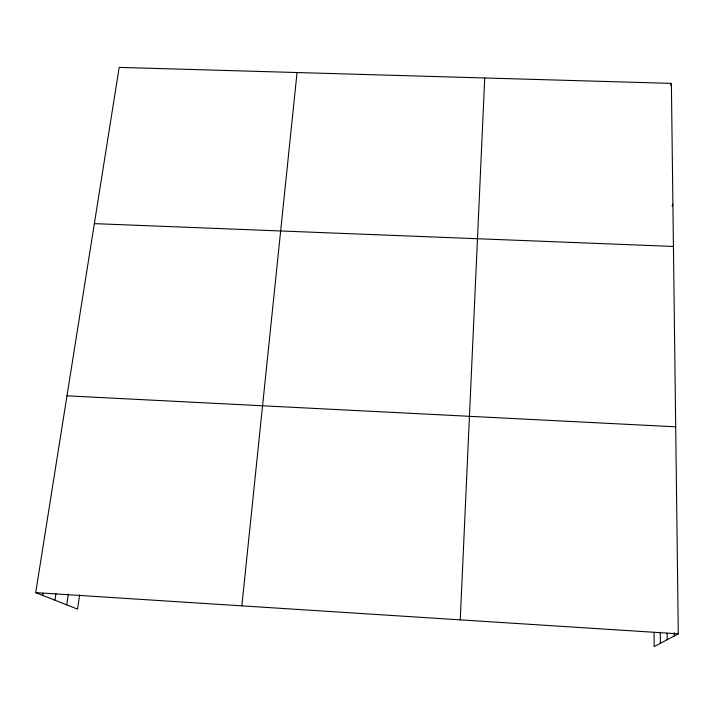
<?xml version="1.0" encoding="UTF-8"?>
<svg xmlns="http://www.w3.org/2000/svg" width="714" height="714" viewBox="0 0 714 714"><rect width="100%" height="100%" fill="white"/><g stroke="black" fill="none" stroke-linecap="round" stroke-linejoin="round"><path stroke-width="1.07" d="M460.244 619.859L484.744 77.978M241.85 605.856L297.051 72.533M79.656 594.789L77.549 609.122L35.7 592.638L119.184 67.384L671.383 83.386L678.3 633.836L654.158 646.616L654.069 632.283M66.741 604.865L68.365 594.048M54.933 600.215L55.942 593.682M42.751 595.414L43.099 593.227M670.705 85.43L671.383 83.386M672.115 206.087L672.9 204.159M94.346 223.634L673.436 246.446M66.982 395.824L675.703 426.811M35.7 592.638L678.3 633.836M674.177 632.684L674.212 635.995M667.117 633.157L667.179 639.726M660.28 632.229L660.37 643.332"/></g></svg>
